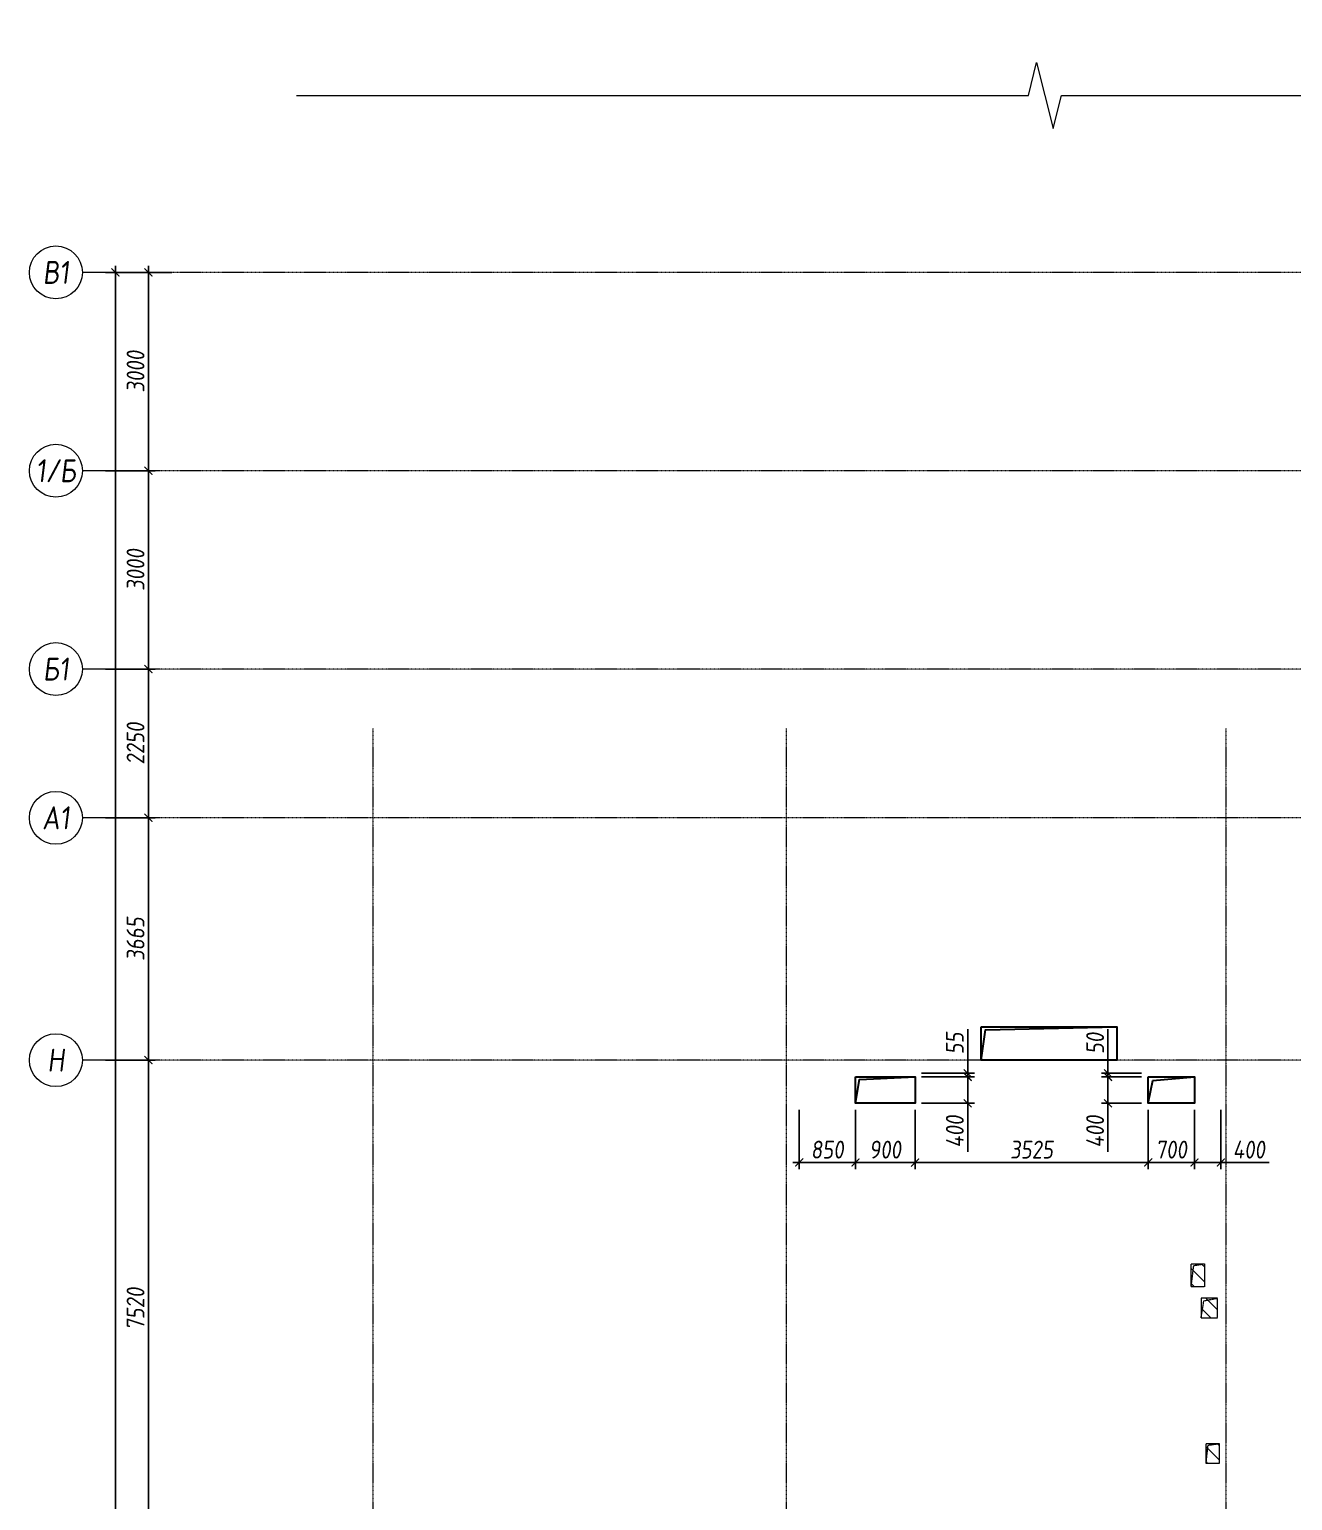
# Model space of a CAD drawing. Header units: millimetres. Extents: x -233751 to 529254, y -907864 to 285890.
# Drawn here: x -82057 to -62957, y 76023 to 98276 of the extents above; entities that cross this region are included whole.
import ezdxf
from ezdxf.enums import TextEntityAlignment as Align

# ---------------------------------------------------------------- set-up
doc = ezdxf.new("R2010")
doc.units = ezdxf.units.MM
doc.linetypes.add('ADSK_Штриховая_ш2 п1', pattern=[3, 2, -1])
doc.linetypes.add('осевая', pattern=[2, 1.25, -0.25, 0.25, -0.25])
doc.layers.get('0').update_dxf_attribs({"lineweight": 30})
doc.layers.get('Defpoints').update_dxf_attribs({"lineweight": 0})
for name, color, linetype, lineweight in [('КР_Новые отверстия', 5, 'Continuous', 30), ('КР_Оси', 7, 'Continuous', 5), ('КР_Размеры отверстия', 7, 'Continuous', 5), ('КР_Сущ отверстия', 6, 'Continuous', 15), ('КР_Тонкая', 250, 'Continuous', 0)]:
    doc.layers.add(name, color=color, linetype=linetype, lineweight=lineweight)
doc.styles.add('ISOCPEUR', font='isocpeur.ttf', dxfattribs={"width": 0.85, "oblique": 7})
doc.dimstyles.new('R_100', dxfattribs={"dimtxt": 270, "dimasz": 120, "dimexe": 100, "dimexo": 100, "dimgap": 60, "dimtad": 1, "dimdec": 0, "dimrnd": 5, "dimzin": 0, "dimdsep": 46, "dimtxsty": 'ISOCPEUR', "dimblk": 'ARCHTICK', "dimcen": 0, "dimdle": 100, "dimclrd": 256, "dimclre": 256, "dimclrt": 256, "dimadec": 0, "dimazin": 0, "dimtfac": 2, "dimtdec": 0, "dimtmove": 0, "dimatfit": 3, "dimfxl": 1, "dimtvp": 3, "dimtfill": 1, "dimtolj": 1, "dimtzin": 0, "dimarcsym": 0})

# ---------------------------------------------------------------- blocks, each defined once
blk = doc.blocks.new('*U2056')
at = {"color": 0, "linetype": 'Continuous', "lineweight": -2}
blk.add_wipeout([(0, 0), (543, 0), (1087, 0), (1630, 0), (2173, 0), (2716, 0), (3260, 0), (3803, 0), (4346, 0), (4889, 0), (5433, 0), (5976, 0), (6519, 0), (7062, 0), (7606, 0), (8149, 0), (8692, 0), (9235, 0), (9779, 0), (10322, 0), (10865, 0), (10871, 25), (10878, 50), (10884, 75), (10890, 100), (10896, 125), (10903, 150), (10909, 175), (10915, 200), (10921, 225), (10928, 250), (10934, 275), (10940, 300), (10946, 325), (10953, 350), (10959, 375), (10965, 400), (10971, 425), (10978, 450), (10984, 475), (10990, 500), (11003, 450), (11015, 400), (11028, 350), (11040, 300), (11053, 250), (11065, 200), (11078, 150), (11090, 100), (11103, 50), (11115, 0), (11128, -50), (11140, -100), (11153, -150), (11165, -200), (11178, -250), (11190, -300), (11203, -350), (11215, -400), (11228, -450), (11240, -500), (11246, -475), (11253, -450), (11259, -425), (11265, -400), (11271, -375), (11278, -350), (11284, -325), (11290, -300), (11296, -275), (11303, -250), (11309, -225), (11315, -200), (11321, -175), (11328, -150), (11334, -125), (11340, -100), (11346, -75), (11353, -50), (11359, -25), (11365, 0), (11908, 0), (12452, 0), (12995, 0), (13538, 0), (14081, 0), (14625, 0), (15168, 0), (15711, 0), (16254, 0), (16798, 0), (17341, 0), (17884, 0), (18427, 0), (18971, 0), (19514, 0), (20057, 0), (20600, 0), (21144, 0), (21687, 0), (22230, 0), (22230, 1000), (0, 1000)], dxfattribs=at)
blk.add_lwpolyline([(-200, 0), (0, 0), (10865, 0), (10990, 500), (11240, -500), (11365, 0), (22230, 0), (22430, 0)], dxfattribs=at)
blk = doc.blocks.new('*U2062')
at = {"color": 0, "linetype": 'Continuous', "lineweight": -2}
blk.add_line((-74924, 0), (-75424, 0), dxfattribs=at)
at = {"color": 0, "linetype": 'ByBlock', "lineweight": -2, "ltscale": 10}
blk.add_line((0, 0), (-74924, 0), dxfattribs=at)
at = {"color": 0, "linetype": 'Continuous', "lineweight": -2}
blk.add_circle((-75824, 0), 400, dxfattribs=at)
at = {"color": 0, "linetype": 'Continuous', "lineweight": -2, "style": 'ISOCPEUR', "oblique": 7, "width": 0.856383}
blk.add_text('Н', height=347, dxfattribs=at).set_placement((-75824, 0), align=Align.MIDDLE_CENTER)
blk = doc.blocks.new('*U2063')
at = {"color": 0, "linetype": 'Continuous', "lineweight": -2}
blk.add_line((-74924, 0), (-75424, 0), dxfattribs=at)
at = {"color": 0, "linetype": 'ByBlock', "lineweight": -2, "ltscale": 10}
blk.add_line((0, 0), (-74924, 0), dxfattribs=at)
at = {"color": 0, "linetype": 'Continuous', "lineweight": -2}
blk.add_circle((-75824, 0), 400, dxfattribs=at)
at = {"color": 0, "linetype": 'Continuous', "lineweight": -2, "style": 'ISOCPEUR', "oblique": 7, "width": 0.856383}
blk.add_text('А1', height=347.4, dxfattribs=at).set_placement((-75824, 0), align=Align.MIDDLE_CENTER)
blk = doc.blocks.new('*U2064')
at = {"color": 0, "linetype": 'Continuous', "lineweight": -2}
blk.add_line((-74924, 0), (-75424, 0), dxfattribs=at)
at = {"color": 0, "linetype": 'ByBlock', "lineweight": -2, "ltscale": 10}
blk.add_line((0, 0), (-74924, 0), dxfattribs=at)
at = {"color": 0, "linetype": 'Continuous', "lineweight": -2}
blk.add_circle((-75824, 0), 400, dxfattribs=at)
at = {"color": 0, "linetype": 'Continuous', "lineweight": -2, "style": 'ISOCPEUR', "oblique": 7, "width": 0.856383}
blk.add_text('Б1', height=347.4, dxfattribs=at).set_placement((-75824, 0), align=Align.MIDDLE_CENTER)
blk = doc.blocks.new('*U2065')
at = {"color": 0, "linetype": 'Continuous', "lineweight": -2}
blk.add_line((-74924, 0), (-75424, 0), dxfattribs=at)
at = {"color": 0, "linetype": 'ByBlock', "lineweight": -2, "ltscale": 10}
blk.add_line((0, 0), (-74924, 0), dxfattribs=at)
at = {"color": 0, "linetype": 'Continuous', "lineweight": -2}
blk.add_circle((-75824, 0), 400, dxfattribs=at)
at = {"color": 0, "linetype": 'Continuous', "lineweight": -2, "style": 'ISOCPEUR', "oblique": 7, "width": 0.856383}
blk.add_text('1/Б', height=347.4, dxfattribs=at).set_placement((-75824, 0), align=Align.MIDDLE_CENTER)
blk = doc.blocks.new('*U2066')
at = {"color": 0, "linetype": 'Continuous', "lineweight": -2}
blk.add_line((-74924, 0), (-75424, 0), dxfattribs=at)
at = {"color": 0, "linetype": 'ByBlock', "lineweight": -2, "ltscale": 10}
blk.add_line((0, 0), (-74924, 0), dxfattribs=at)
at = {"color": 0, "linetype": 'Continuous', "lineweight": -2}
blk.add_circle((-75824, 0), 400, dxfattribs=at)
at = {"color": 0, "linetype": 'Continuous', "lineweight": -2, "style": 'ISOCPEUR', "oblique": 7, "width": 0.856383}
blk.add_text('В1', height=347.4, dxfattribs=at).set_placement((-75824, 0), align=Align.MIDDLE_CENTER)
blk = doc.blocks.new('*U2068')
at = {"color": 0, "linetype": 'ByBlock', "lineweight": -2, "ltscale": 10}
blk.add_line((0, 0), (0, -34307), dxfattribs=at)
blk = doc.blocks.new('*U2069')
at = {"color": 0, "linetype": 'ByBlock', "lineweight": -2, "ltscale": 10}
blk.add_line((0, 0), (0, -34307), dxfattribs=at)
blk = doc.blocks.new('*U2070')
at = {"color": 0, "linetype": 'ByBlock', "lineweight": -2, "ltscale": 10}
blk.add_line((0, 0), (0, -34307), dxfattribs=at)
blk = doc.blocks.new('_ArchTick')
at = {"color": 0, "linetype": 'ByBlock', "const_width": 0.15}
blk.add_lwpolyline([(-0.5, -0.5), (0.5, 0.5)], dxfattribs=at)
blk = doc.blocks.new('*D729')
at = {"layer": 'Defpoints', "color": 0, "transparency": 16777216}
for p in [(-80757, 94601), (-79804, 94601), (-79754, 55206)]:
    blk.add_point(p, dxfattribs=at)
at = {"layer": 'КР_Оси', "lineweight": -2, "transparency": 16777216}
for p, q in [((-79904, 94601), (-80857, 94601)), ((-80757, 55106), (-80757, 94701)), ((-79854, 55206), (-80857, 55206))]:
    blk.add_line(p, q, dxfattribs=at)
at = {"layer": 'КР_Оси', "lineweight": -2, "transparency": 16777216, "xscale": 120, "yscale": 120, "zscale": 120}
for p, rotation in [((-80757, 94601), 90), ((-80757, 55206), 270)]:
    blk.add_blockref('_ArchTick', p, dxfattribs=dict(at, rotation=rotation))
at = {"layer": 'КР_Оси', "transparency": 16777216, "insert": (-80952, 73288), "char_height": 270, "attachment_point": 5, "rotation": 90, "style": 'ISOCPEUR', "bg_fill": 3, "box_fill_scale": 1.1, "bg_fill_color": 256, "bg_fill_true_color": 13158600, "bg_fill_transparency": 0}
blk.add_mtext('\\A1;39395', dxfattribs=at)
blk = doc.blocks.new('*D734')
at = {"layer": 'Defpoints', "color": 0, "transparency": 16777216}
for p in [(-81007, 82686), (-80257, 82686), (-81007, 75166)]:
    blk.add_point(p, dxfattribs=at)
at = {"layer": 'КР_Оси', "lineweight": -2, "transparency": 16777216}
for p, q in [((-80257, 75066), (-80257, 82786)), ((-80907, 82686), (-80157, 82686)), ((-80907, 75166), (-80157, 75166))]:
    blk.add_line(p, q, dxfattribs=at)
at = {"layer": 'КР_Оси', "lineweight": -2, "transparency": 16777216, "xscale": 120, "yscale": 120, "zscale": 120}
for p, rotation in [((-80257, 82686), 90), ((-80257, 75166), 270)]:
    blk.add_blockref('_ArchTick', p, dxfattribs=dict(at, rotation=rotation))
at = {"layer": 'КР_Оси', "transparency": 16777216, "insert": (-80452, 78926), "char_height": 270, "attachment_point": 5, "rotation": 90, "style": 'ISOCPEUR', "bg_fill": 3, "box_fill_scale": 1.1, "bg_fill_color": 256, "bg_fill_true_color": 13158600, "bg_fill_transparency": 0}
blk.add_mtext('\\A1;7520', dxfattribs=at)
blk = doc.blocks.new('*D735')
at = {"layer": 'Defpoints', "color": 0, "transparency": 16777216}
for p in [(-81007, 86351), (-80257, 86351), (-81007, 82686)]:
    blk.add_point(p, dxfattribs=at)
at = {"layer": 'КР_Оси', "lineweight": -2, "transparency": 16777216}
for p, q in [((-80907, 86351), (-80157, 86351)), ((-80257, 82586), (-80257, 86451)), ((-80907, 82686), (-80157, 82686))]:
    blk.add_line(p, q, dxfattribs=at)
at = {"layer": 'КР_Оси', "lineweight": -2, "transparency": 16777216, "xscale": 120, "yscale": 120, "zscale": 120}
for p, rotation in [((-80257, 86351), 90), ((-80257, 82686), 270)]:
    blk.add_blockref('_ArchTick', p, dxfattribs=dict(at, rotation=rotation))
at = {"layer": 'КР_Оси', "transparency": 16777216, "insert": (-80452, 84518), "char_height": 270, "attachment_point": 5, "rotation": 90, "style": 'ISOCPEUR', "bg_fill": 3, "box_fill_scale": 1.1, "bg_fill_color": 256, "bg_fill_true_color": 13158600, "bg_fill_transparency": 0}
blk.add_mtext('\\A1;3665', dxfattribs=at)
blk = doc.blocks.new('*D736')
at = {"layer": 'Defpoints', "color": 0, "transparency": 16777216}
for p in [(-81007, 88601), (-80257, 88601), (-81007, 86351)]:
    blk.add_point(p, dxfattribs=at)
at = {"layer": 'КР_Оси', "lineweight": -2, "transparency": 16777216}
for p, q in [((-80907, 88601), (-80157, 88601)), ((-80257, 86251), (-80257, 88701)), ((-80907, 86351), (-80157, 86351))]:
    blk.add_line(p, q, dxfattribs=at)
at = {"layer": 'КР_Оси', "lineweight": -2, "transparency": 16777216, "xscale": 120, "yscale": 120, "zscale": 120}
for p, rotation in [((-80257, 88601), 90), ((-80257, 86351), 270)]:
    blk.add_blockref('_ArchTick', p, dxfattribs=dict(at, rotation=rotation))
at = {"layer": 'КР_Оси', "transparency": 16777216, "insert": (-80452, 87476), "char_height": 270, "attachment_point": 5, "rotation": 90, "style": 'ISOCPEUR', "bg_fill": 3, "box_fill_scale": 1.1, "bg_fill_color": 256, "bg_fill_true_color": 13158600, "bg_fill_transparency": 0}
blk.add_mtext('\\A1;2250', dxfattribs=at)
blk = doc.blocks.new('*D737')
at = {"layer": 'Defpoints', "color": 0, "transparency": 16777216}
for p in [(-81007, 91601), (-80257, 91601), (-81007, 88601)]:
    blk.add_point(p, dxfattribs=at)
at = {"layer": 'КР_Оси', "lineweight": -2, "transparency": 16777216}
for p, q in [((-80257, 88501), (-80257, 91701)), ((-80907, 91601), (-80157, 91601)), ((-80907, 88601), (-80157, 88601))]:
    blk.add_line(p, q, dxfattribs=at)
at = {"layer": 'КР_Оси', "lineweight": -2, "transparency": 16777216, "xscale": 120, "yscale": 120, "zscale": 120}
for p, rotation in [((-80257, 91601), 90), ((-80257, 88601), 270)]:
    blk.add_blockref('_ArchTick', p, dxfattribs=dict(at, rotation=rotation))
at = {"layer": 'КР_Оси', "transparency": 16777216, "insert": (-80452, 90101), "char_height": 270, "attachment_point": 5, "rotation": 90, "style": 'ISOCPEUR', "bg_fill": 3, "box_fill_scale": 1.1, "bg_fill_color": 256, "bg_fill_true_color": 13158600, "bg_fill_transparency": 0}
blk.add_mtext('\\A1;3000', dxfattribs=at)
blk = doc.blocks.new('*D738')
at = {"layer": 'Defpoints', "color": 0, "transparency": 16777216}
for p in [(-81007, 94601), (-80257, 94601), (-81007, 91601)]:
    blk.add_point(p, dxfattribs=at)
at = {"layer": 'КР_Оси', "lineweight": -2, "transparency": 16777216}
for p, q in [((-80907, 94601), (-80157, 94601)), ((-80257, 91501), (-80257, 94701)), ((-80907, 91601), (-80157, 91601))]:
    blk.add_line(p, q, dxfattribs=at)
at = {"layer": 'КР_Оси', "lineweight": -2, "transparency": 16777216, "xscale": 120, "yscale": 120, "zscale": 120}
for p, rotation in [((-80257, 94601), 90), ((-80257, 91601), 270)]:
    blk.add_blockref('_ArchTick', p, dxfattribs=dict(at, rotation=rotation))
at = {"layer": 'КР_Оси', "transparency": 16777216, "insert": (-80452, 93101), "char_height": 270, "attachment_point": 5, "rotation": 90, "style": 'ISOCPEUR', "bg_fill": 3, "box_fill_scale": 1.1, "bg_fill_color": 256, "bg_fill_true_color": 13158600, "bg_fill_transparency": 0}
blk.add_mtext('\\A1;3000', dxfattribs=at)
blk = doc.blocks.new('*D1047')
at = {"layer": 'Defpoints', "color": 0, "transparency": 16777216}
for p in [(-69566, 82033), (-68666, 82033), (-68666, 81137)]:
    blk.add_point(p, dxfattribs=at)
at = {"layer": 'КР_Размеры отверстия', "lineweight": -2, "transparency": 16777216}
for p, q in [((-69566, 81933), (-69566, 81037)), ((-68666, 81933), (-68666, 81037)), ((-69666, 81137), (-68566, 81137))]:
    blk.add_line(p, q, dxfattribs=at)
at = {"layer": 'КР_Размеры отверстия', "lineweight": -2, "transparency": 16777216, "xscale": 120, "yscale": 120, "zscale": 120, "rotation": 180}
blk.add_blockref('_ArchTick', (-69566, 81137), dxfattribs=at)
at = {"layer": 'КР_Размеры отверстия', "lineweight": -2, "transparency": 16777216, "xscale": 120, "yscale": 120, "zscale": 120}
blk.add_blockref('_ArchTick', (-68666, 81137), dxfattribs=at)
at = {"layer": 'КР_Размеры отверстия', "transparency": 16777216, "insert": (-69116, 81332), "char_height": 270, "attachment_point": 5, "style": 'ISOCPEUR', "bg_fill": 3, "box_fill_scale": 1.1, "bg_fill_color": 256, "bg_fill_true_color": 13158600, "bg_fill_transparency": 0}
blk.add_mtext('\\A1;900', dxfattribs=at)
blk = doc.blocks.new('*D1048')
at = {"layer": 'Defpoints', "color": 0, "transparency": 16777216}
for p in [(-68666, 82033), (-65139, 82033), (-65139, 81137)]:
    blk.add_point(p, dxfattribs=at)
at = {"layer": 'КР_Размеры отверстия', "lineweight": -2, "transparency": 16777216}
for p, q in [((-68666, 81933), (-68666, 81037)), ((-65139, 81933), (-65139, 81037)), ((-68766, 81137), (-65039, 81137))]:
    blk.add_line(p, q, dxfattribs=at)
at = {"layer": 'КР_Размеры отверстия', "lineweight": -2, "transparency": 16777216, "xscale": 120, "yscale": 120, "zscale": 120, "rotation": 180}
blk.add_blockref('_ArchTick', (-68666, 81137), dxfattribs=at)
at = {"layer": 'КР_Размеры отверстия', "lineweight": -2, "transparency": 16777216, "xscale": 120, "yscale": 120, "zscale": 120}
blk.add_blockref('_ArchTick', (-65139, 81137), dxfattribs=at)
at = {"layer": 'КР_Размеры отверстия', "transparency": 16777216, "insert": (-66902, 81332), "char_height": 270, "attachment_point": 5, "style": 'ISOCPEUR', "bg_fill": 3, "box_fill_scale": 1.1, "bg_fill_color": 256, "bg_fill_true_color": 13158600, "bg_fill_transparency": 0}
blk.add_mtext('\\A1;3525', dxfattribs=at)
blk = doc.blocks.new('*D1049')
at = {"layer": 'Defpoints', "color": 0, "transparency": 16777216}
for p in [(-65139, 82033), (-64439, 82033)]:
    blk.add_point(p, dxfattribs=at)
at = {"layer": 'КР_Размеры отверстия', "lineweight": -2, "transparency": 16777216}
for p, q in [((-65139, 81933), (-65139, 81037)), ((-64439, 81933), (-64439, 81037)), ((-65239, 81137), (-64339, 81137))]:
    blk.add_line(p, q, dxfattribs=at)
at = {"layer": 'КР_Размеры отверстия', "lineweight": -2, "transparency": 16777216, "xscale": 120, "yscale": 120, "zscale": 120, "rotation": 180}
blk.add_blockref('_ArchTick', (-65139, 81137), dxfattribs=at)
at = {"layer": 'КР_Размеры отверстия', "lineweight": -2, "transparency": 16777216, "xscale": 120, "yscale": 120, "zscale": 120}
blk.add_blockref('_ArchTick', (-64439, 81137), dxfattribs=at)
at = {"layer": 'КР_Размеры отверстия', "transparency": 16777216, "insert": (-64789, 81332), "char_height": 270, "attachment_point": 5, "style": 'ISOCPEUR', "bg_fill": 3, "box_fill_scale": 1.1, "bg_fill_color": 256, "bg_fill_true_color": 13158600, "bg_fill_transparency": 0}
blk.add_mtext('\\A1;700', dxfattribs=at)
at = {"layer": 'Defpoints', "color": 0, "transparency": 16777216}
blk.add_point((-64439, 81137), dxfattribs=at)
blk = doc.blocks.new('*D1076')
at = {"layer": 'Defpoints', "color": 0, "transparency": 16777216}
for p in [(-70416, 82033), (-69566, 82033), (-70416, 81137)]:
    blk.add_point(p, dxfattribs=at)
at = {"layer": 'КР_Размеры отверстия', "lineweight": -2, "transparency": 16777216}
for p, q in [((-70416, 81933), (-70416, 81037)), ((-69566, 81933), (-69566, 81037)), ((-69466, 81137), (-70516, 81137))]:
    blk.add_line(p, q, dxfattribs=at)
at = {"layer": 'КР_Размеры отверстия', "lineweight": -2, "transparency": 16777216, "xscale": 120, "yscale": 120, "zscale": 120, "rotation": 180}
blk.add_blockref('_ArchTick', (-70416, 81137), dxfattribs=at)
at = {"layer": 'КР_Размеры отверстия', "lineweight": -2, "transparency": 16777216, "xscale": 120, "yscale": 120, "zscale": 120}
blk.add_blockref('_ArchTick', (-69566, 81137), dxfattribs=at)
at = {"layer": 'КР_Размеры отверстия', "transparency": 16777216, "insert": (-69991, 81332), "char_height": 270, "attachment_point": 5, "style": 'ISOCPEUR', "bg_fill": 3, "box_fill_scale": 1.1, "bg_fill_color": 256, "bg_fill_true_color": 13158600, "bg_fill_transparency": 0}
blk.add_mtext('\\A1;850', dxfattribs=at)
blk = doc.blocks.new('*D1077')
at = {"layer": 'Defpoints', "color": 0, "transparency": 16777216}
for p in [(-64439, 82033), (-64041, 82033), (-64041, 81137)]:
    blk.add_point(p, dxfattribs=at)
at = {"layer": 'КР_Размеры отверстия', "lineweight": -2, "transparency": 16777216}
for p, q in [((-64439, 81933), (-64439, 81037)), ((-64041, 81933), (-64041, 81037)), ((-64539, 81137), (-64041, 81137)), ((-64041, 81137), (-63309, 81137))]:
    blk.add_line(p, q, dxfattribs=at)
at = {"layer": 'КР_Размеры отверстия', "lineweight": -2, "transparency": 16777216, "xscale": 120, "yscale": 120, "zscale": 120, "rotation": 180}
blk.add_blockref('_ArchTick', (-64439, 81137), dxfattribs=at)
at = {"layer": 'КР_Размеры отверстия', "lineweight": -2, "transparency": 16777216, "xscale": 120, "yscale": 120, "zscale": 120}
blk.add_blockref('_ArchTick', (-64041, 81137), dxfattribs=at)
at = {"layer": 'КР_Размеры отверстия', "transparency": 16777216, "insert": (-63615, 81332), "char_height": 270, "attachment_point": 5, "style": 'ISOCPEUR', "bg_fill": 3, "box_fill_scale": 1.1, "bg_fill_color": 256, "bg_fill_true_color": 13158600, "bg_fill_transparency": 0}
blk.add_mtext('\\A1;400', dxfattribs=at)
blk = doc.blocks.new('*D1078')
at = {"layer": 'Defpoints', "color": 0, "transparency": 16777216}
for p in [(-65139, 82433), (-65748, 82033), (-65139, 82033)]:
    blk.add_point(p, dxfattribs=at)
at = {"layer": 'КР_Размеры отверстия', "lineweight": -2, "transparency": 16777216}
for p, q in [((-65239, 82433), (-65848, 82433)), ((-65748, 82533), (-65748, 82033)), ((-65239, 82033), (-65848, 82033)), ((-65748, 82033), (-65748, 81301))]:
    blk.add_line(p, q, dxfattribs=at)
at = {"layer": 'КР_Размеры отверстия', "lineweight": -2, "transparency": 16777216, "xscale": 120, "yscale": 120, "zscale": 120}
for p, rotation in [((-65748, 82433), 90), ((-65748, 82033), 270)]:
    blk.add_blockref('_ArchTick', p, dxfattribs=dict(at, rotation=rotation))
at = {"layer": 'КР_Размеры отверстия', "transparency": 16777216, "insert": (-65943, 81607), "char_height": 270, "attachment_point": 5, "rotation": 90, "style": 'ISOCPEUR', "bg_fill": 3, "box_fill_scale": 1.1, "bg_fill_color": 256, "bg_fill_true_color": 13158600, "bg_fill_transparency": 0}
blk.add_mtext('\\A1;400', dxfattribs=at)
blk = doc.blocks.new('*D1079')
at = {"layer": 'Defpoints', "color": 0, "transparency": 16777216}
for p in [(-65748, 82486), (-65139, 82486), (-65139, 82433)]:
    blk.add_point(p, dxfattribs=at)
at = {"layer": 'КР_Размеры отверстия', "lineweight": -2, "transparency": 16777216}
for p, q in [((-65748, 82486), (-65748, 83154)), ((-65239, 82486), (-65848, 82486)), ((-65239, 82433), (-65848, 82433)), ((-65748, 82433), (-65748, 82486)), ((-65748, 82433), (-65748, 82313))]:
    blk.add_line(p, q, dxfattribs=at)
at = {"layer": 'КР_Размеры отверстия', "lineweight": -2, "transparency": 16777216, "xscale": 120, "yscale": 120, "zscale": 120}
for p, rotation in [((-65748, 82486), 270), ((-65748, 82433), 90)]:
    blk.add_blockref('_ArchTick', p, dxfattribs=dict(at, rotation=rotation))
at = {"layer": 'КР_Размеры отверстия', "transparency": 16777216, "insert": (-65943, 82940), "char_height": 270, "attachment_point": 5, "rotation": 90, "style": 'ISOCPEUR', "bg_fill": 3, "box_fill_scale": 1.1, "bg_fill_color": 256, "bg_fill_true_color": 13158600, "bg_fill_transparency": 0}
blk.add_mtext('\\A1;50', dxfattribs=at)
blk = doc.blocks.new('*D1080')
at = {"layer": 'Defpoints', "color": 0, "transparency": 16777216}
for p in [(-68666, 82486), (-68666, 82432), (-67869, 82486)]:
    blk.add_point(p, dxfattribs=at)
at = {"layer": 'КР_Размеры отверстия', "lineweight": -2, "transparency": 16777216}
for p, q in [((-67869, 82486), (-67869, 83154)), ((-68566, 82486), (-67769, 82486)), ((-68566, 82432), (-67769, 82432)), ((-67869, 82432), (-67869, 82486)), ((-67869, 82432), (-67869, 82312))]:
    blk.add_line(p, q, dxfattribs=at)
at = {"layer": 'КР_Размеры отверстия', "lineweight": -2, "transparency": 16777216, "xscale": 120, "yscale": 120, "zscale": 120}
for p, rotation in [((-67869, 82486), 270), ((-67869, 82432), 90)]:
    blk.add_blockref('_ArchTick', p, dxfattribs=dict(at, rotation=rotation))
at = {"layer": 'КР_Размеры отверстия', "transparency": 16777216, "insert": (-68064, 82940), "char_height": 270, "attachment_point": 5, "rotation": 90, "style": 'ISOCPEUR', "bg_fill": 3, "box_fill_scale": 1.1, "bg_fill_color": 256, "bg_fill_true_color": 13158600, "bg_fill_transparency": 0}
blk.add_mtext('\\A1;55', dxfattribs=at)
blk = doc.blocks.new('*D1081')
at = {"layer": 'Defpoints', "color": 0, "transparency": 16777216}
for p in [(-68666, 82432), (-68666, 82033), (-67869, 82033)]:
    blk.add_point(p, dxfattribs=at)
at = {"layer": 'КР_Размеры отверстия', "lineweight": -2, "transparency": 16777216}
for p, q in [((-68566, 82432), (-67769, 82432)), ((-67869, 82532), (-67869, 82033)), ((-68566, 82033), (-67769, 82033)), ((-67869, 82033), (-67869, 81301))]:
    blk.add_line(p, q, dxfattribs=at)
at = {"layer": 'КР_Размеры отверстия', "lineweight": -2, "transparency": 16777216, "xscale": 120, "yscale": 120, "zscale": 120}
for p, rotation in [((-67869, 82432), 90), ((-67869, 82033), 270)]:
    blk.add_blockref('_ArchTick', p, dxfattribs=dict(at, rotation=rotation))
at = {"layer": 'КР_Размеры отверстия', "transparency": 16777216, "insert": (-68064, 81607), "char_height": 270, "attachment_point": 5, "rotation": 90, "style": 'ISOCPEUR', "bg_fill": 3, "box_fill_scale": 1.1, "bg_fill_color": 256, "bg_fill_true_color": 13158600, "bg_fill_transparency": 0}
blk.add_mtext('\\A1;400', dxfattribs=at)

msp = doc.modelspace()

# ---------------------------------------------------------------- hatches: boundary and pattern name
at = {"layer": 'КР_Сущ отверстия'}
h = msp.add_hatch(dxfattribs=at)
h.set_pattern_fill('ANSI31', scale=50, angle=90)
h.paths.add_polyline_path([(-64290.7, 79605.7), (-64490.7, 79605.7), (-64490.7, 79255.7), (-64290.7, 79255.7)])
h = msp.add_hatch(dxfattribs=at)
h.set_pattern_fill('ANSI31', scale=50, angle=90)
h.paths.add_polyline_path([(-64090.7, 79085.7), (-64340.7, 79085.7), (-64340.7, 78785.7), (-64090.7, 78785.7)])
h = msp.add_hatch(dxfattribs=at)
h.set_pattern_fill('ANSI31', scale=50, angle=90)
h.paths.add_polyline_path([(-64065.7, 76885.7), (-64265.7, 76885.7), (-64265.7, 76585.7), (-64065.7, 76585.7)])

# ---------------------------------------------------------------- linework, layer by layer
at = {"layer": 'КР_Новые отверстия'}
for points in [[(-67665.9, 83188.1), (-65615.9, 83188.1), (-65615.9, 82685.7), (-67665.9, 82685.7)], [(-69565.7, 82433.4), (-68665.7, 82433.4), (-68665.7, 82033.4), (-69565.7, 82033.4)], [(-65138.5, 82433.4), (-64438.5, 82433.4), (-64438.5, 82033.4), (-65138.5, 82033.4)]]:
    msp.add_lwpolyline(points, close=True, dxfattribs=at)
for points in [[(-67665.9, 82685.7), (-67600.7, 83144.6), (-65615.9, 83188.1)], [(-69565.7, 82033.4), (-69503.6, 82391.3), (-68665.7, 82433.4)], [(-65138.5, 82033.4), (-65067.6, 82377.5), (-64438.5, 82433.4)]]:
    msp.add_lwpolyline(points, dxfattribs=at)
at = {"layer": 'КР_Сущ отверстия', "linetype": 'ADSK_Штриховая_ш2 п1', "ltscale": 0.3}
for points in [[(-64290.7, 79255.7), (-64490.7, 79255.7), (-64490.7, 79605.7), (-64290.7, 79605.7)], [(-64090.7, 79085.7), (-64340.7, 79085.7), (-64340.7, 78785.7), (-64090.7, 78785.7)], [(-64065.7, 76585.7), (-64265.7, 76585.7), (-64265.7, 76885.7), (-64065.7, 76885.7)]]:
    msp.add_lwpolyline(points, close=True, dxfattribs=at)
for points in [[(-64490.7, 79255.7), (-64451.8, 79577.7), (-64290.7, 79605.7)], [(-64340.7, 78785.7), (-64298.7, 79046.1), (-64090.7, 79085.7)], [(-64265.7, 76585.7), (-64234.8, 76861.8), (-64065.7, 76885.7)]]:
    msp.add_lwpolyline(points, dxfattribs=at)

# ---------------------------------------------------------------- block references
at = {"layer": 'КР_Оси', "linetype": 'осевая'}
for name, p in [('*U2066', (-5832.3, 94600.7)), ('*U2065', (-5832.3, 91600.7)), ('*U2064', (-5832.3, 88600.7)), ('*U2068', (-76865.7, 87701.9)), ('*U2069', (-70615.7, 87701.9)), ('*U2070', (-63965.7, 87701.9)), ('*U2063', (-5832.3, 86350.7)), ('*U2062', (-5832.3, 82685.7))]:
    msp.add_blockref(name, p, dxfattribs=at)
at = {"layer": 'КР_Тонкая'}
msp.add_blockref('*U2056', (-77817.1, 97275.8), dxfattribs=at)

# ---------------------------------------------------------------- next in the draw order: dimensions: what is measured, and where the dimension line sits
at = {"layer": 'КР_Оси'}
dim = msp.add_linear_dim(base=(-80756.5, 94600.7), p1=(-79754, 55205.7), p2=(-79804, 94600.7), angle=90, dimstyle='R_100', override={"dimpost": '\\X'}, dxfattribs=at)
dim.commit()
dim.dimension.update_dxf_attribs({"geometry": '*D729', "text_midpoint": (-80756.5, 73287.6), "dimtype": 160})
at = {"layer": 'КР_Размеры отверстия'}
dim = msp.add_linear_dim(base=(-67869.412, 82485.6825), p1=(-68665.6975, 82432.2475), p2=(-68665.6975, 82485.6825), angle=90, dimstyle='R_100', override={"dimpost": '\\X'}, dxfattribs=at)
dim.commit()
dim.dimension.update_dxf_attribs({"geometry": '*D1080', "text_midpoint": (-68064.412, 82939.9584)})
dim = msp.add_linear_dim(base=(-68665.7, 81136.9), p1=(-69565.7, 82033.4), p2=(-68665.7, 82033.4), dimstyle='R_100', override={"dimpost": '\\X'}, dxfattribs=at)
dim.commit()
dim.dimension.update_dxf_attribs({"geometry": '*D1047', "text_midpoint": (-69115.7, 81331.9)})

# ---------------------------------------------------------------- next in the draw order: dimensions: what is measured, and where the dimension line sits
at = {"layer": 'КР_Оси'}
dim = msp.add_linear_dim(base=(-80256.5, 82685.7), p1=(-81006.5, 75165.7), p2=(-81006.5, 82685.7), angle=90, dimstyle='R_100', override={"dimpost": '\\X'}, dxfattribs=at)
dim.commit()
dim.dimension.update_dxf_attribs({"geometry": '*D734', "text_midpoint": (-80451.5, 78925.7)})
at = {"layer": 'КР_Размеры отверстия'}
for base, p1, p2, picture, middle in [((-70415.7, 81136.9), (-69565.7, 82033.4), (-70415.7, 82033.4), '*D1076', (-69990.7, 81331.9)), ((-65138.5, 81136.9), (-68665.7, 82033.4), (-65138.5, 82033.4), '*D1048', (-66902.1, 81331.9))]:
    dim = msp.add_linear_dim(base=base, p1=p1, p2=p2, dimstyle='R_100', override={"dimpost": '\\X'}, dxfattribs=at)
    dim.commit()
    dim.dimension.update_dxf_attribs({"geometry": picture, "text_midpoint": middle})

# ---------------------------------------------------------------- next in the draw order: dimensions: what is measured, and where the dimension line sits
at = {"layer": 'КР_Оси'}
dim = msp.add_linear_dim(base=(-80256.5, 86350.7), p1=(-81006.5, 82685.7), p2=(-81006.5, 86350.7), angle=90, dimstyle='R_100', override={"dimpost": '\\X'}, dxfattribs=at)
dim.commit()
dim.dimension.update_dxf_attribs({"geometry": '*D735', "text_midpoint": (-80451.5, 84518.2)})
at = {"layer": 'КР_Размеры отверстия'}
dim = msp.add_linear_dim(base=(-67869.4, 82033.4), p1=(-68665.7, 82432.2), p2=(-68665.7, 82033.4), angle=90, dimstyle='R_100', override={"dimpost": '\\X'}, dxfattribs=at)
dim.commit()
dim.dimension.update_dxf_attribs({"geometry": '*D1081', "text_midpoint": (-68064.4, 81607.3)})
dim = msp.add_linear_dim(base=(-64438.5, 81136.9), p1=(-65138.5, 82033.4), p2=(-64438.5, 82033.4), dimstyle='R_100', override={"dimpost": '\\X'}, dxfattribs=at)
dim.commit()
dim.dimension.update_dxf_attribs({"geometry": '*D1049', "text_midpoint": (-64788.5, 81331.9)})

# ---------------------------------------------------------------- next in the draw order: dimensions: what is measured, and where the dimension line sits
at = {"layer": 'КР_Оси'}
dim = msp.add_linear_dim(base=(-80256.5, 88600.7), p1=(-81006.5, 86350.7), p2=(-81006.5, 88600.7), angle=90, dimstyle='R_100', override={"dimpost": '\\X'}, dxfattribs=at)
dim.commit()
dim.dimension.update_dxf_attribs({"geometry": '*D736', "text_midpoint": (-80451.5, 87475.7)})
at = {"layer": 'КР_Размеры отверстия'}
dim = msp.add_linear_dim(base=(-65748.2, 82033.4), p1=(-65138.5, 82433.4), p2=(-65138.5, 82033.4), angle=90, dimstyle='R_100', override={"dimpost": '\\X'}, dxfattribs=at)
dim.commit()
dim.dimension.update_dxf_attribs({"geometry": '*D1078', "text_midpoint": (-65943.2, 81607.3)})
dim = msp.add_linear_dim(base=(-64040.7, 81136.9), p1=(-64438.5, 82033.4), p2=(-64040.7, 82033.4), dimstyle='R_100', override={"dimpost": '\\X'}, dxfattribs=at)
dim.commit()
dim.dimension.update_dxf_attribs({"geometry": '*D1077', "text_midpoint": (-63614.6, 81331.9)})

# ---------------------------------------------------------------- next in the draw order: dimensions: what is measured, and where the dimension line sits
at = {"layer": 'КР_Оси'}
dim = msp.add_linear_dim(base=(-80256.5, 91600.7), p1=(-81006.5, 88600.7), p2=(-81006.5, 91600.7), angle=90, dimstyle='R_100', override={"dimpost": '\\X'}, dxfattribs=at)
dim.commit()
dim.dimension.update_dxf_attribs({"geometry": '*D737', "text_midpoint": (-80451.5, 90100.7)})
at = {"layer": 'КР_Размеры отверстия'}
dim = msp.add_linear_dim(base=(-65748.2, 82485.7), p1=(-65138.5, 82433.4), p2=(-65138.5, 82485.7), angle=90, dimstyle='R_100', override={"dimpost": '\\X'}, dxfattribs=at)
dim.commit()
dim.dimension.update_dxf_attribs({"geometry": '*D1079', "text_midpoint": (-65943.2, 82940)})

# ---------------------------------------------------------------- next in the draw order: dimensions: what is measured, and where the dimension line sits
at = {"layer": 'КР_Оси'}
dim = msp.add_linear_dim(base=(-80256.5, 94600.7), p1=(-81006.5, 91600.7), p2=(-81006.5, 94600.7), angle=90, dimstyle='R_100', override={"dimpost": '\\X'}, dxfattribs=at)
dim.commit()
dim.dimension.update_dxf_attribs({"geometry": '*D738', "text_midpoint": (-80451.5, 93100.7)})

doc.saveas('drawing.dxf')
